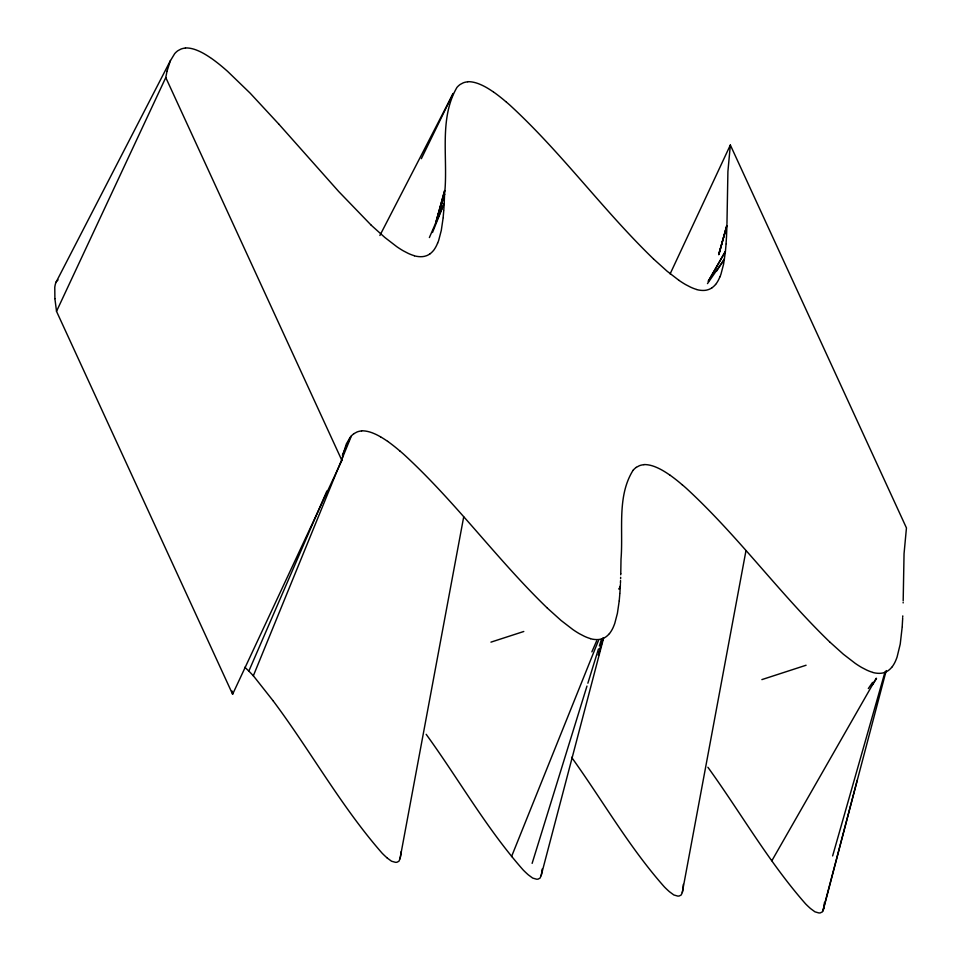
<?xml version="1.0" encoding="UTF-8"?>
<svg xmlns="http://www.w3.org/2000/svg" width="961" height="961" viewBox="0 0 961 961"><rect width="100%" height="100%" fill="white"/><g stroke="black" fill="none" stroke-linecap="round" stroke-linejoin="round"><path stroke-width="1.44" d="M903.184 600.745L904.049 553.692L906.451 527.937L730.348 145.039L670.129 273.897M903.148 602.919L903.16 602.319M620.77 573.453L621.01 559.134C623.413 529.991 616.758 496.441 633.035 470.361M726.96 223.697L727.909 171.49L730.348 145.039M620.758 573.645L620.734 574.81M726.936 224.694L718.912 254.557M718.72 254.605L726.912 225.667M683.319 884.408L683.103 888.036A113.062 59.702 25 0 1 682.286 892.517L681.193 894.991L679.223 895.988A7.195 3.796 25 0 1 677.673 896.06L673.829 894.955L669.397 891.676A75.679 39.966 25 0 1 664.435 886.979C629.095 847.121 602.571 800.429 571.579 757.292M444.547 194.398L444.222 202.735M437.423 218.135L444.559 194.29C448.403 159.418 438.444 119.284 456.919 87.463A55.209 29.154 25 0 1 460.151 84.472L463.094 82.91A22.62 11.952 25 0 1 467.743 81.829M620.662 577.297L620.614 578.702M726.852 227.769L726.516 236.49M620.554 580.576L620.446 583.291M902.775 615.917L902.727 617.046M620.398 584.42L620.325 585.826M902.679 618.163L902.631 619.292M401.001 851.878L400.821 854.281A113.062 59.702 25 0 1 400.004 858.762L398.911 861.248L396.941 862.245A7.195 3.796 25 0 1 395.391 862.305L391.535 861.212L387.307 858.101M726.492 236.874L726.084 243.734M824.43 902.511L824.25 904.902A113.062 59.702 25 0 1 823.433 909.394L822.34 911.869L820.37 912.866A7.195 3.796 25 0 1 818.82 912.938L814.964 911.833L810.603 908.613A75.679 39.966 25 0 1 805.582 903.857C768.536 861.765 740.667 812.622 707.909 767.286M429.387 237.559L444.198 203.408L443.79 210.063M619.124 589.033L620.301 586.294L619.905 592.961M902.595 619.857L902.199 626.62M542.124 869.104L541.956 871.159A113.062 59.702 25 0 1 541.139 875.639L540.046 878.114L538.088 879.123A7.195 3.796 25 0 1 536.526 879.183L532.682 878.078L528.322 874.858A75.679 39.966 25 0 1 523.289 870.101C486.386 828.334 458.805 779.347 426.179 734.324M726.048 244.238L725.411 251.53M443.754 210.663L443.141 217.63M619.857 593.55L619.232 600.757M902.151 627.305L900.229 644.11L897.093 656.988A173.617 91.679 25 0 1 896.132 659.546L896.048 659.751A107.68 56.855 25 0 1 891.748 667.366M619.196 601.069L617.406 613.298L614.812 623.245A173.617 91.679 25 0 1 613.851 625.803L613.755 626.031A107.68 56.855 25 0 1 609.466 633.611M725.363 252.01L723.585 264.155L720.99 274.101A173.617 91.679 25 0 1 720.029 276.66L719.957 276.828M443.081 218.255L441.291 230.412L438.696 240.346A173.617 91.679 25 0 1 437.735 242.905L437.651 243.109M343.113 454.157L341.888 460.427L232.622 694.238L56.519 311.34L165.772 77.541L167.01 71.27M400.004 858.762L463.707 516.85M682.286 892.517L745.988 550.593M167.022 71.186L170.301 60.903L174.638 53.72A55.209 29.154 25 0 1 177.869 50.717L180.8 49.155A22.62 11.952 25 0 1 185.461 48.074M343.137 454.085L346.404 443.802L350.753 436.606A55.209 29.154 25 0 1 353.984 433.615M541.139 875.639L603.556 638.26M823.433 909.394L857.188 780.308M822.664 911.436L886.222 670.574M435.609 223.589L444.655 190.554L435.585 223.408M603.076 638.08L598.355 655.318L603.148 638.104M832.634 855.915L885.009 671.979M718.696 254.317L726.9 225.859M436.522 220.249L444.559 194.29M532.13 863.374L586.979 686.07M587.868 683.211L598.475 648.903M599.364 646.044L601.574 638.885M55.834 282.666L170.457 60.531M432.486 232.514L444.198 203.408M511.54 856.587L598.547 640.35M619.184 589.069L620.301 586.294M253.332 675.823L351.426 435.862M248.839 671.114L326.884 490.999M342.368 455.25L350.116 437.387M591.88 651.87L596.625 640.939M421.35 158.697L453.136 93.457M452.751 94.286L379.895 235.469M56.218 281.705L58.056 279.927M771.863 860.732L876.252 678.214M708.281 281.309L725.423 251.374L708.317 281.105M716.438 271.29L724.45 259.098L707.488 283.603M872.528 684.676L876.528 678.574M868.324 688.557L872.564 682.43M715.549 284.468L715.392 284.636A53.936 28.482 25 0 1 712.125 287.699M609.394 633.575L609.25 633.755A53.936 28.482 25 0 1 605.947 636.843A35.341 18.667 25 0 1 603.003 638.452L602.871 638.488A26.788 14.151 25 0 1 602.018 638.801A19.172 10.127 25 0 1 590.595 638.765M891.652 667.354L891.508 667.535A53.936 28.482 25 0 1 888.228 670.598A35.341 18.667 25 0 1 885.297 672.207L885.165 672.244A26.788 14.151 25 0 1 884.3 672.544A19.172 10.127 25 0 1 872.876 672.52M354.008 433.627L356.915 432.042A22.62 11.952 25 0 1 361.576 430.96M636.29 467.382L639.197 465.797A22.62 11.952 25 0 1 643.858 464.716M490.951 642.14L523.793 631.485M761.869 679.607L806.075 665.24M679.055 280.42L667.114 271.218L653.54 258.989M669.781 475.034L669.445 474.806A53.936 28.482 25 0 0 662.862 470.59A35.341 18.667 25 0 0 658.009 468.055L657.829 467.983A26.788 14.151 25 0 0 656.579 467.418A19.172 10.127 25 0 0 643.858 464.571M387.607 441.363L387.163 441.051A53.936 28.482 25 0 0 380.58 436.847M682.142 484.68L682.442 484.921A173.617 91.679 25 0 1 685.998 488.02C737.724 535.553 779.119 592.973 829.559 641.792M399.824 450.889L400.148 451.177A173.617 91.679 25 0 1 403.716 454.277C455.49 501.75 496.813 559.254 547.277 608.037M387.247 858.041L387.139 857.957A75.679 39.966 25 0 1 382.154 853.224C340.999 806.243 310.643 751.034 273.332 701.098M244.839 667.246L248.443 670.706A110.755 58.489 25 0 1 253.8 676.34L273.236 700.953M829.655 641.876L843.314 654.177L855.158 663.306A55.209 29.154 25 0 0 861.681 667.475L866.486 669.961A22.62 11.952 25 0 0 872.732 672.352M371.258 225.234L384.832 237.463L396.761 246.665A55.209 29.154 25 0 0 403.296 250.833L408.089 253.32A22.62 11.952 25 0 0 414.347 255.71M547.374 608.121L561.032 620.434L572.876 629.563A55.209 29.154 25 0 0 579.399 633.719L584.204 636.206A22.62 11.952 25 0 0 590.45 638.597M653.456 258.893C602.991 210.099 561.62 152.667 509.883 105.133A173.617 91.679 25 0 0 506.327 102.034M371.162 225.15L338.752 191.575L278.978 124.293M278.858 124.161L250.064 93.073L227.601 71.378A173.617 91.679 25 0 0 224.045 68.279L223.757 68.039A107.68 56.855 25 0 0 211.528 58.441M165.772 77.541L341.888 460.427M232.622 694.238L232.106 691.067M56.519 311.34L54.909 298.787M54.897 298.631L54.777 287.363A76.76 40.53 25 0 1 55.822 282.666M669.925 475.082A107.68 56.855 25 0 1 682.058 484.656M633.047 470.361A55.209 29.154 25 0 1 636.266 467.358M387.643 441.339A107.68 56.855 25 0 1 399.776 450.913M380.568 436.859A35.341 18.667 25 0 0 375.727 434.3L375.547 434.228A26.788 14.151 25 0 0 374.297 433.675A19.172 10.127 25 0 0 361.564 430.816M719.861 276.864A107.68 56.855 25 0 1 715.633 284.48M712.101 287.687A35.341 18.667 25 0 1 709.182 289.309L709.05 289.345A26.788 14.151 25 0 1 708.197 289.657A19.172 10.127 25 0 1 696.773 289.621M696.629 289.453A22.62 11.952 25 0 1 690.382 287.051L685.589 284.564A55.209 29.154 25 0 1 679.055 280.408M493.822 92.196A107.68 56.855 25 0 1 505.954 101.77M493.329 91.92A53.936 28.482 25 0 0 486.759 87.703A35.341 18.667 25 0 0 481.905 85.169L481.725 85.097A26.788 14.151 25 0 0 480.464 84.532A19.172 10.127 25 0 0 467.743 81.673M437.579 243.109A107.68 56.855 25 0 1 433.351 250.725L433.111 250.893A53.936 28.482 25 0 1 429.843 253.956M429.819 253.932A35.341 18.667 25 0 1 426.9 255.566L426.768 255.602A26.788 14.151 25 0 1 425.915 255.902A19.172 10.127 25 0 1 414.479 255.878M211.048 58.165A53.936 28.482 25 0 0 204.465 53.948A35.341 18.667 25 0 0 199.624 51.413L199.432 51.341A26.788 14.151 25 0 0 198.182 50.777A19.172 10.127 25 0 0 185.461 47.93"/></g></svg>
